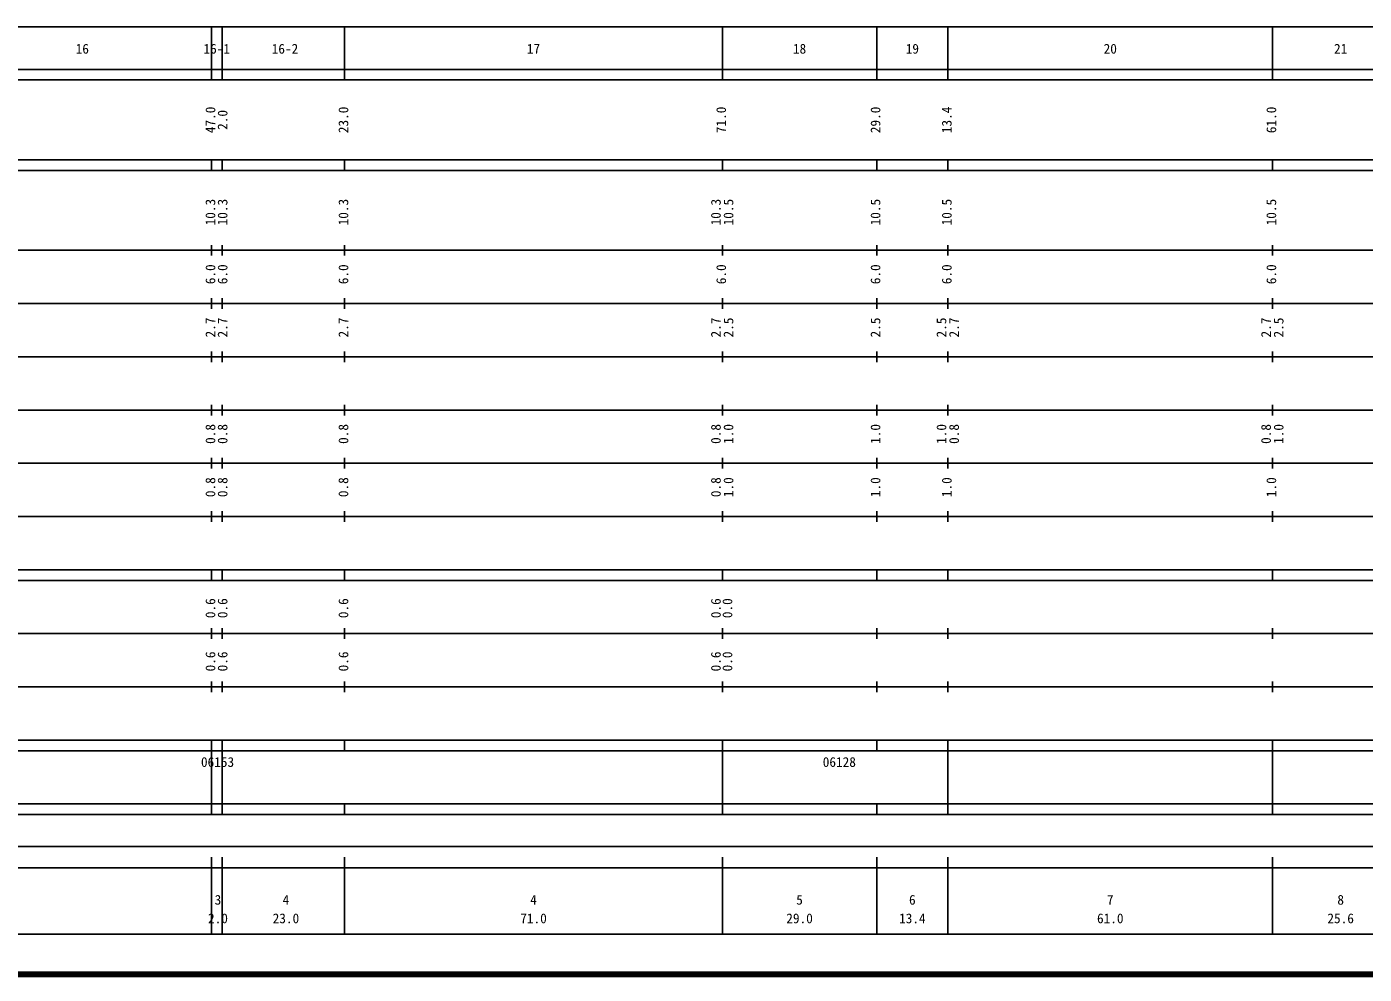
# Model space of a CAD drawing. Units: millimetres on the paper, enlarged 1000 times. Extents: x 40000 to 680000, y 20000 to 380000.
# Drawn here: x 208251 to 459635, y 20000 to 198000 of the extents above; entities that cross this region are included whole.
import ezdxf
from ezdxf.enums import TextEntityAlignment as Align

# ---------------------------------------------------------------- set-up
doc = ezdxf.new("R2010")
doc.units = ezdxf.units.MM
doc.header["$LTSCALE"] = 1000
doc.layers.add('M-TTL', color=2, linetype='Continuous', lineweight=140)
doc.layers.add('M-TTL-BAND', color=7, linetype='Continuous', lineweight=25)
doc.styles.add('ＭＳ ゴシック', font='')
doc.styles.get('ＭＳ ゴシック').set_extended_font_data('MS Gothic')

msp = doc.modelspace()

# ---------------------------------------------------------------- linework, layer by layer
at = {"layer": 'M-TTL'}
msp.add_line((40000, 20000), (680000, 20000), dxfattribs=at)
at = {"layer": 'M-TTL-BAND'}
for p, q in [((68000, 198000), (579000, 198000)), ((243000, 188000), (243000, 198000)), ((245000, 188000), (245000, 198000)), ((268000, 188000), (268000, 198000)), ((339000, 188000), (339000, 198000)), ((368000, 188000), (368000, 198000)), ((381400, 188000), (381400, 198000)), ((442400, 188000), (442400, 198000)), ((40000, 190000), (579000, 190000)), ((40000, 188000), (579000, 188000)), ((40000, 173000), (579000, 173000)), ((40000, 171000), (579000, 171000)), ((243000, 171000), (243000, 173000)), ((245000, 171000), (245000, 173000)), ((268000, 171000), (268000, 173000)), ((339000, 171000), (339000, 173000)), ((368000, 171000), (368000, 173000)), ((381400, 171000), (381400, 173000)), ((442400, 171000), (442400, 173000)), ((40000, 156000), (579000, 156000)), ((243000, 155000), (243000, 157000)), ((245000, 155000), (245000, 157000)), ((268000, 155000), (268000, 157000)), ((339000, 155000), (339000, 157000)), ((368000, 155000), (368000, 157000)), ((381400, 155000), (381400, 157000)), ((442400, 155000), (442400, 157000)), ((46000, 146000), (579000, 146000)), ((243000, 145000), (243000, 147000)), ((245000, 145000), (245000, 147000)), ((268000, 145000), (268000, 147000)), ((339000, 145000), (339000, 147000)), ((368000, 145000), (368000, 147000)), ((381400, 145000), (381400, 147000)), ((442400, 145000), (442400, 147000)), ((52000, 136000), (579000, 136000)), ((243000, 135000), (243000, 137000)), ((245000, 135000), (245000, 137000)), ((268000, 135000), (268000, 137000)), ((339000, 135000), (339000, 137000)), ((368000, 135000), (368000, 137000)), ((381400, 135000), (381400, 137000)), ((442400, 135000), (442400, 137000)), ((46000, 126000), (579000, 126000)), ((243000, 125000), (243000, 127000)), ((245000, 125000), (245000, 127000)), ((268000, 125000), (268000, 127000)), ((339000, 125000), (339000, 127000)), ((368000, 125000), (368000, 127000)), ((381400, 125000), (381400, 127000)), ((442400, 125000), (442400, 127000)), ((52000, 116000), (579000, 116000)), ((243000, 115000), (243000, 117000)), ((245000, 115000), (245000, 117000)), ((268000, 115000), (268000, 117000)), ((339000, 115000), (339000, 117000)), ((368000, 115000), (368000, 117000)), ((381400, 115000), (381400, 117000)), ((442400, 115000), (442400, 117000)), ((46000, 106000), (579000, 106000)), ((243000, 105000), (243000, 107000)), ((245000, 105000), (245000, 107000)), ((268000, 105000), (268000, 107000)), ((339000, 105000), (339000, 107000)), ((368000, 105000), (368000, 107000)), ((381400, 105000), (381400, 107000)), ((442400, 105000), (442400, 107000)), ((40000, 96000), (579000, 96000)), ((243000, 94000), (243000, 96000)), ((245000, 94000), (245000, 96000)), ((268000, 94000), (268000, 96000)), ((339000, 94000), (339000, 96000)), ((368000, 94000), (368000, 96000)), ((381400, 94000), (381400, 96000)), ((442400, 94000), (442400, 96000)), ((40000, 94000), (579000, 94000)), ((49000, 84000), (579000, 84000)), ((243000, 83000), (243000, 85000)), ((245000, 83000), (245000, 85000)), ((268000, 83000), (268000, 85000)), ((339000, 83000), (339000, 85000)), ((368000, 83000), (368000, 85000)), ((381400, 83000), (381400, 85000)), ((442400, 83000), (442400, 85000)), ((40000, 74000), (579000, 74000)), ((243000, 73000), (243000, 75000)), ((245000, 73000), (245000, 75000)), ((268000, 73000), (268000, 75000)), ((339000, 73000), (339000, 75000)), ((368000, 73000), (368000, 75000)), ((381400, 73000), (381400, 75000)), ((442400, 73000), (442400, 75000)), ((40000, 64000), (579000, 64000)), ((243000, 62000), (243000, 64000)), ((245000, 62000), (245000, 64000)), ((268000, 62000), (268000, 64000)), ((339000, 62000), (339000, 64000)), ((368000, 62000), (368000, 64000)), ((381400, 62000), (381400, 64000)), ((442400, 62000), (442400, 64000)), ((40000, 62000), (579000, 62000)), ((243000, 52000), (243000, 62000)), ((245000, 52000), (245000, 62000)), ((339000, 52000), (339000, 62000)), ((381400, 52000), (381400, 62000)), ((442400, 52000), (442400, 62000)), ((40000, 52000), (579000, 52000)), ((243000, 50000), (243000, 52000)), ((245000, 50000), (245000, 52000)), ((268000, 50000), (268000, 52000)), ((339000, 50000), (339000, 52000)), ((368000, 50000), (368000, 52000)), ((381400, 50000), (381400, 52000)), ((442400, 50000), (442400, 52000)), ((40000, 50000), (579000, 50000)), ((71000, 44000), (565000, 44000)), ((243000, 27500), (243000, 42000)), ((245000, 27500), (245000, 42000)), ((268000, 27500), (268000, 42000)), ((339000, 27500), (339000, 42000)), ((368000, 27500), (368000, 42000)), ((381400, 27500), (381400, 42000)), ((442400, 27500), (442400, 42000)), ((40000, 40000), (579000, 40000)), ((68000, 27500), (579000, 27500))]:
    msp.add_line(p, q, dxfattribs=at)

# ---------------------------------------------------------------- texts
at = {"layer": 'M-TTL-BAND', "style": 'ＭＳ ゴシック'}
for s, p in [('16', (218692, 192405)), ('16-1', (243959, 192405)), ('16-2', (256782, 192405)), ('17', (303500, 192405)), ('18', (353500, 192405)), ('19', (374700, 192405)), ('20', (411900, 192405)), ('21', (455200, 192405)), ('3', (244190, 32523)), ('4', (256966, 32523)), ('4', (303500, 32523)), ('5', (353500, 32523)), ('6', (374700, 32523)), ('7', (411900, 32523)), ('8', (455200, 32523)), ('2.0', (244190, 29033)), ('23.0', (256966, 29033)), ('71.0', (303500, 29033)), ('29.0', (353500, 29033)), ('13.4', (374700, 29033)), ('61.0', (411900, 29033)), ('25.6', (455200, 29033))]:
    msp.add_text(s, height=1833, dxfattribs=at).set_placement(p, align=Align.BOTTOM_CENTER)
for s, p in [('47.0', (244232, 180500)), ('2.0', (246516, 180500)), ('23.0', (269232, 180500)), ('71.0', (340232, 180500)), ('29.0', (369232, 180500)), ('13.4', (382632, 180500)), ('61.0', (443632, 180500)), ('10.3', (244232, 163174)), ('10.3', (246516, 163174)), ('10.3', (269232, 163174)), ('10.3', (339232, 163174)), ('10.5', (341602, 163174)), ('10.5', (369232, 163174)), ('10.5', (382632, 163174)), ('10.5', (443632, 163174)), ('6.0', (244232, 151500)), ('6.0', (246516, 151500)), ('6.0', (269232, 151500)), ('6.0', (340232, 151500)), ('6.0', (369232, 151500)), ('6.0', (382632, 151500)), ('6.0', (443632, 151500)), ('2.7', (244232, 141500)), ('2.7', (246516, 141500)), ('2.7', (269232, 141500)), ('2.7', (339232, 141500)), ('2.5', (341602, 141500)), ('2.5', (369232, 141500)), ('2.5', (381632, 141500)), ('2.7', (384002, 141500)), ('2.7', (442632, 141500)), ('2.5', (445002, 141500)), ('0.8', (244232, 121500)), ('0.8', (246516, 121500)), ('0.8', (269232, 121500)), ('0.8', (339232, 121500)), ('1.0', (341602, 121500)), ('1.0', (369232, 121500)), ('1.0', (381632, 121500)), ('0.8', (384002, 121500)), ('0.8', (442632, 121500)), ('1.0', (445002, 121500)), ('0.8', (244232, 111500)), ('0.8', (246516, 111500)), ('0.8', (269232, 111500)), ('0.8', (339232, 111500)), ('1.0', (341602, 111500)), ('1.0', (369232, 111500)), ('1.0', (382632, 111500)), ('1.0', (443632, 111500)), ('0.6', (244232, 88764)), ('0.6', (246516, 88764)), ('0.6', (269232, 88764)), ('0.6', (339232, 88764)), ('0.0', (341399, 88764)), ('0.6', (244232, 78764)), ('0.6', (246516, 78764)), ('0.6', (269232, 78764)), ('0.6', (339232, 78764)), ('0.0', (341399, 78764))]:
    msp.add_text(s, height=1833, rotation=90, dxfattribs=at).set_placement(p, align=Align.BOTTOM_CENTER)
for s, p in [('06153', (240995, 58405)), ('06128', (357858, 58405))]:
    msp.add_text(s, height=1833, dxfattribs=at).set_placement(p, align=Align.BOTTOM_LEFT)

doc.saveas('drawing.dxf')
